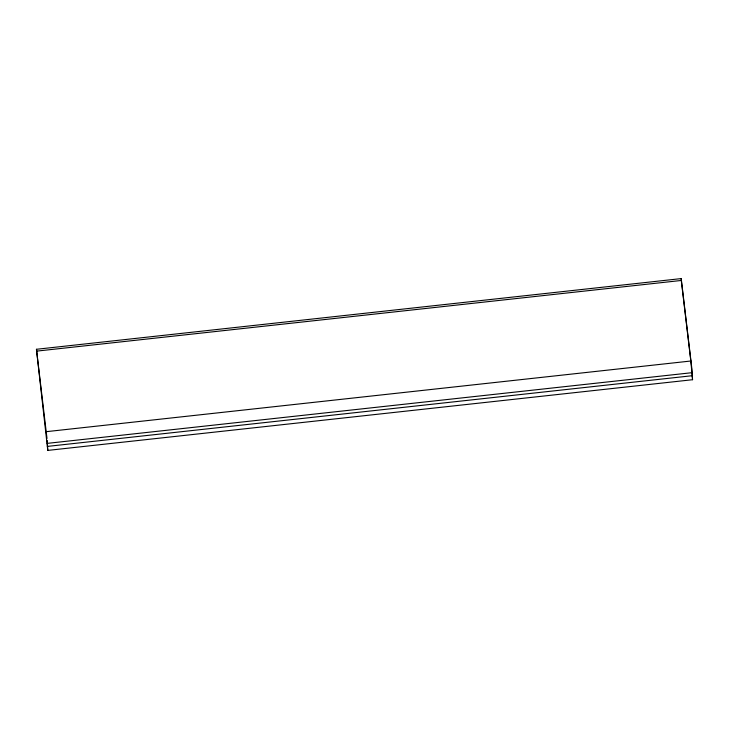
<?xml version="1.0" encoding="UTF-8"?>
<svg xmlns="http://www.w3.org/2000/svg" width="729" height="729" viewBox="0 0 729 729"><rect width="100%" height="100%" fill="white"/><g stroke="black" fill="none" stroke-linecap="round" stroke-linejoin="round"><path stroke-width="1.09" d="M36.45 349.282L681.214 278.596L691.867 368.71L692.55 379.718L47.786 450.404L36.45 349.282L47.002 438.466M36.523 351.141L681.287 280.465L681.214 278.596M46.064 431.696L690.828 361.01L692.55 379.718M47.203 443.378L691.967 372.692M47.312 446.412L692.076 375.727M681.287 280.465L690.828 361.01M47.212 440.516L47.786 450.404"/></g></svg>
